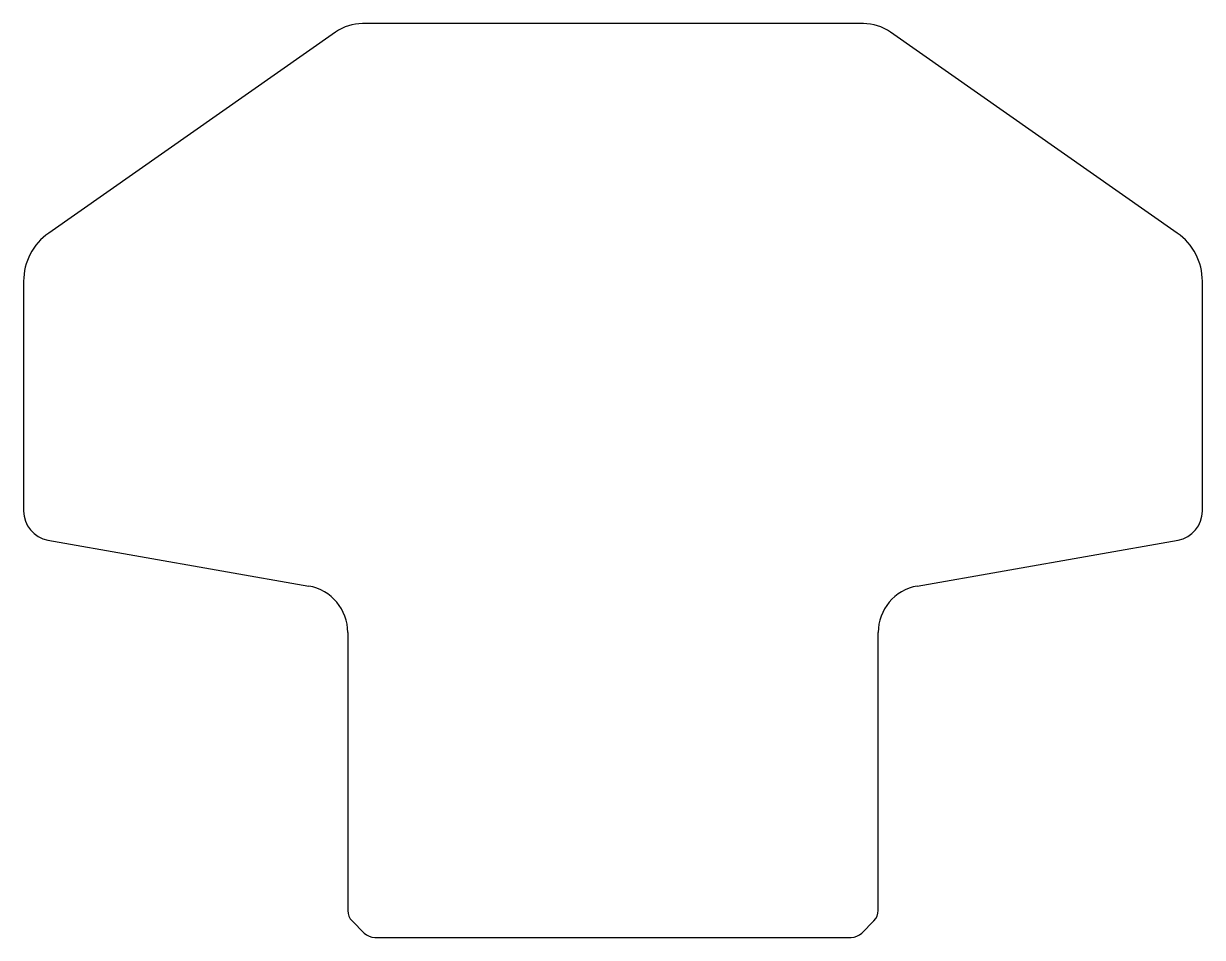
# Model space of a CAD drawing. Extents: x 1.2 to 21.2, y 1.3 to 16.8.
import ezdxf

# ---------------------------------------------------------------- set-up
doc = ezdxf.new("R2010")
doc.units = 0
doc.layers.get('0').update_dxf_attribs({"linetype": 'CONTINUOUS'})

msp = doc.modelspace()

# ---------------------------------------------------------------- linework, layer by layer
for p, q in [((15.483, 16.83), (6.987, 16.83)), ((6.528, 16.685), (1.661, 13.277)), ((20.809, 13.277), (15.942, 16.685)), ((1.235, 12.458), (1.235, 8.562)), ((21.235, 8.562), (21.235, 12.458)), ((1.648, 8.07), (6.074, 7.289)), ((16.396, 7.289), (20.822, 8.07)), ((6.735, 6.501), (6.735, 1.786)), ((15.735, 1.787), (15.735, 6.501)), ((6.808, 1.61), (7.015, 1.403)), ((15.455, 1.403), (15.662, 1.61)), ((7.192, 1.329), (15.278, 1.329))]:
    msp.add_line(p, q)
for centre, radius, start, end in [((6.987, 16.03), 0.8, 90, 125.0002), ((15.483, 16.03), 0.8, 54.9998, 90), ((2.235, 12.458), 1, 125.0002, 180), ((20.235, 12.458), 1, 0, 54.9998), ((1.735, 8.562), 0.5, 180, 259.9999), ((20.735, 8.562), 0.5, 280.0003, 0), ((5.935, 6.501), 0.8, 360, 79.9999), ((16.535, 6.501), 0.8, 100.0003, 180), ((6.985, 1.786), 0.25, 180, 224.9975), ((15.485, 1.787), 0.25, 314.9976, 0), ((7.192, 1.579), 0.25, 224.9975, 270), ((15.278, 1.579), 0.25, 270, 314.9976)]:
    msp.add_arc(centre, radius, start, end)

doc.saveas('drawing.dxf')
